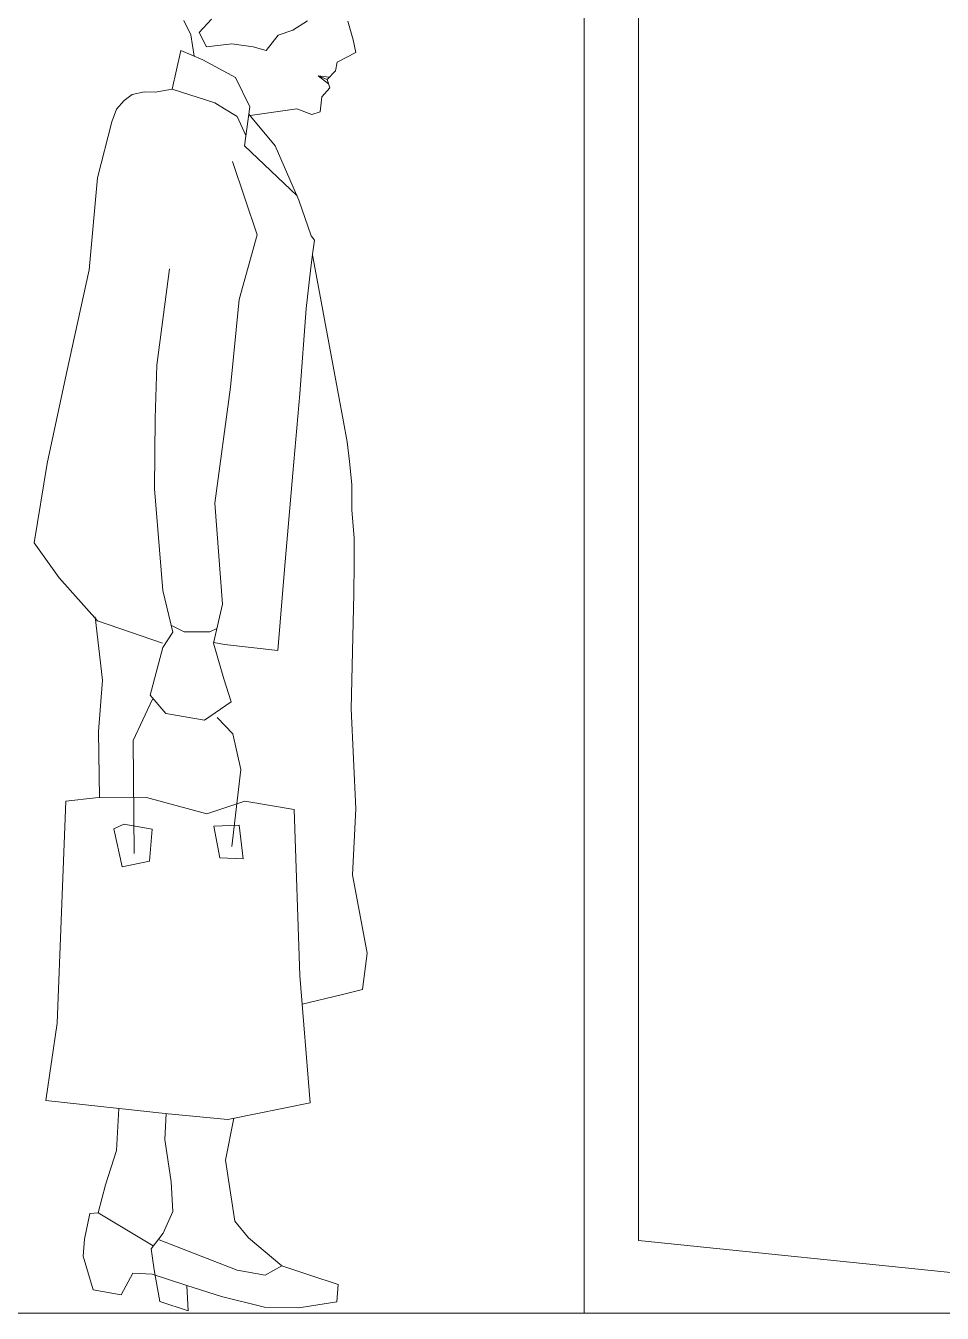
# Model space of a CAD drawing. Header units: metres. Extents: x -2 to 3328848, y -2 to 2725060.
# Drawn here: x 1663882.65 to 1663893.28, y 1363104.75 to 1363119.68 of the extents above; entities that cross this region are included whole.
import ezdxf

# ---------------------------------------------------------------- set-up
doc = ezdxf.new("R2010")
doc.units = ezdxf.units.M
doc.linetypes.add('0', pattern=[0])
doc.layers.get('0').update_dxf_attribs({"color": 253, "lineweight": 0})
doc.layers.add('EFEC', color=253, linetype='Continuous', lineweight=0)
doc.layers.add('PUERTAS', color=253, linetype='Continuous', lineweight=0)

# ---------------------------------------------------------------- blocks, each defined once
blk = doc.blocks.new('PER1')
for p, q in [((0.0032, 1.4797), (-0.005, 1.4966)), ((0.013, 1.4827), (0.027, 1.4982)), ((0.1383, 1.4961), (0.1215, 1.4854)), ((0.1852, 1.4958), (0.1912, 1.4739)), ((0.0072, 1.4551), (0.0032, 1.4797)), ((0.0212, 1.4658), (0.013, 1.4827)), ((0.1045, 1.4796), (0.0905, 1.4617)), ((0.1215, 1.4854), (0.1045, 1.4796)), ((0.0506, 1.4696), (0.0212, 1.4658)), ((0.0755, 1.4659), (0.0506, 1.4696)), ((0.0905, 1.4617), (0.0755, 1.4659)), ((0.1912, 1.4739), (0.1944, 1.4592)), ((-0.0185, 1.4169), (-0.0083, 1.4619)), ((-0.0083, 1.4619), (0.017, 1.4507)), ((0.017, 1.4507), (0.055, 1.4303)), ((0.1944, 1.4592), (0.1727, 1.4483)), ((0.1707, 1.4383), (0.1613, 1.428)), ((0.1727, 1.4483), (0.1707, 1.4383)), ((0.055, 1.4303), (0.0714, 1.3965)), ((0.1507, 1.4322), (0.1628, 1.4231)), ((0.1507, 1.4322), (0.1637, 1.4306)), ((0.1613, 1.428), (0.1507, 1.4322)), ((0.1613, 1.428), (0.1642, 1.4183)), ((-0.0831, 1.3935), (-0.0742, 1.4039)), ((-0.0742, 1.4039), (-0.0647, 1.4105)), ((-0.0647, 1.4105), (-0.0504, 1.4138)), ((-0.0504, 1.4138), (-0.0381, 1.4135)), ((-0.0381, 1.4135), (-0.0185, 1.4169)), ((-0.0185, 1.4169), (0.0309, 1.4012)), ((0.1549, 1.4079), (0.1532, 1.3906)), ((0.1642, 1.4183), (0.1549, 1.4079)), ((-0.0883, 1.379), (-0.0831, 1.3935)), ((0.0309, 1.4012), (0.0422, 1.3941)), ((0.0422, 1.3941), (0.057, 1.3853)), ((0.0714, 1.3965), (0.0653, 1.351)), ((0.1259, 1.3942), (0.0718, 1.3862)), ((0.1435, 1.3876), (0.1259, 1.3942)), ((0.1532, 1.3906), (0.1435, 1.3876)), ((-0.1049, 1.314), (-0.0883, 1.379)), ((0.057, 1.3853), (0.067, 1.3633)), ((0.1008, 1.351), (0.0703, 1.388)), ((0.0653, 1.351), (0.1263, 1.2932)), ((0.1008, 1.351), (0.1285, 1.2881)), ((0.0514, 1.3331), (0.0801, 1.248)), ((-0.1146, 1.2073), (-0.1049, 1.314)), ((0.1285, 1.2881), (0.1428, 1.2468)), ((0.0801, 1.248), (0.059, 1.1729)), ((0.1464, 1.2419), (0.1428, 1.2468)), ((0.1442, 1.2256), (0.1464, 1.2419)), ((0.1419, 1.2067), (0.1442, 1.2256)), ((0.1803, 1.0312), (0.1441, 1.2249)), ((-0.141, 1.0875), (-0.1146, 1.2073)), ((-0.0361, 1.0967), (-0.0217, 1.2085)), ((0.137, 1.1625), (0.1419, 1.2067)), ((0.059, 1.1729), (0.0491, 1.0711)), ((0.137, 1.1625), (0.1294, 1.0634)), ((-0.0381, 1.0348), (-0.0361, 1.0967)), ((-0.1632, 0.9827), (-0.141, 1.0875)), ((0.0491, 1.0711), (0.0308, 0.9369)), ((0.1294, 1.0634), (0.1214, 0.9716)), ((-0.0391, 0.9533), (-0.0381, 1.0348)), ((0.1803, 1.0312), (0.1844, 1.0079)), ((0.1844, 1.0079), (0.187, 0.9849)), ((-0.1785, 0.8906), (-0.1632, 0.9827)), ((0.1214, 0.9716), (0.1119, 0.86)), ((0.187, 0.9849), (0.1897, 0.9585)), ((0.1897, 0.9585), (0.1897, 0.9289)), ((-0.0292, 0.8355), (-0.0391, 0.9533)), ((0.0308, 0.9369), (0.0398, 0.8195)), ((0.1897, 0.9289), (0.1924, 0.896)), ((0.1924, 0.896), (0.1924, 0.8664)), ((-0.1494, 0.85), (-0.1785, 0.8906)), ((0.1924, 0.8664), (0.1923, 0.8317)), ((0.1119, 0.86), (0.1041, 0.7658)), ((-0.105, 0.8002), (-0.1494, 0.85)), ((-0.0179, 0.7871), (-0.0292, 0.8355)), ((0.1889, 0.6982), (0.1923, 0.8317)), ((0.0398, 0.8195), (0.0296, 0.7745)), ((-0.1077, 0.805), (-0.0993, 0.7313)), ((-0.0297, 0.7742), (-0.105, 0.8002)), ((-0.0199, 0.7954), (-0.0045, 0.7874)), ((-0.0294, 0.7692), (-0.0179, 0.7871)), ((-0.0045, 0.7874), (0.009, 0.7874)), ((0.009, 0.7874), (0.0252, 0.7874)), ((0.0252, 0.7874), (0.0334, 0.7913)), ((-0.0441, 0.7142), (-0.0294, 0.7692)), ((0.0296, 0.7745), (0.0415, 0.7331)), ((0.042, 0.7727), (0.0297, 0.7751)), ((0.1041, 0.7658), (0.042, 0.7727)), ((0.0415, 0.7331), (0.0501, 0.7064)), ((-0.0993, 0.7313), (-0.1038, 0.6718)), ((-0.0414, 0.7094), (-0.0638, 0.6614)), ((-0.0258, 0.6929), (-0.0441, 0.7142)), ((0.0501, 0.7064), (0.0191, 0.6851)), ((0.0191, 0.6851), (-0.0258, 0.6929)), ((0.0337, 0.6883), (0.0519, 0.6694)), ((0.1944, 0.5824), (0.1889, 0.6982)), ((-0.1038, 0.6718), (-0.1027, 0.5951)), ((-0.0638, 0.6614), (-0.0625, 0.5305)), ((0.0519, 0.6694), (0.0613, 0.6279)), ((0.0613, 0.6279), (0.0508, 0.5384)), ((-0.1419, 0.591), (-0.1518, 0.3336)), ((-0.1075, 0.5951), (-0.1419, 0.591)), ((-0.0483, 0.5954), (-0.1075, 0.5951)), ((0.0218, 0.5766), (-0.0483, 0.5954)), ((0.0656, 0.591), (0.0218, 0.5766)), ((0.1228, 0.5814), (0.0656, 0.591)), ((0.1907, 0.5056), (0.1944, 0.5824)), ((0.1296, 0.3891), (0.1228, 0.5814)), ((-0.0861, 0.5591), (-0.0744, 0.5644)), ((-0.0765, 0.515), (-0.0861, 0.5591)), ((-0.0744, 0.5644), (-0.0416, 0.5587)), ((-0.0416, 0.5587), (-0.0447, 0.5215)), ((0.0591, 0.5635), (0.0299, 0.5621)), ((0.0299, 0.5621), (0.0366, 0.5254)), ((0.0638, 0.5242), (0.0591, 0.5635)), ((0.0366, 0.5254), (0.0638, 0.5242)), ((-0.0447, 0.5215), (-0.0765, 0.515)), ((0.2074, 0.415), (0.1907, 0.5056)), ((0.202, 0.3728), (0.2074, 0.415)), ((0.1416, 0.2414), (0.1296, 0.3891)), ((0.1323, 0.3559), (0.1776, 0.3667)), ((0.1776, 0.3667), (0.202, 0.3728)), ((-0.1518, 0.3336), (-0.1648, 0.244)), ((-0.1648, 0.244), (-0.0233, 0.2286)), ((0.0462, 0.222), (0.1416, 0.2414)), ((-0.0802, 0.2348), (-0.083, 0.1862)), ((-0.0253, 0.2288), (-0.0268, 0.1988)), ((-0.0233, 0.2286), (0.0462, 0.222)), ((0.0435, 0.175), (0.0532, 0.2235)), ((-0.0268, 0.1988), (-0.0195, 0.1497)), ((-0.083, 0.1862), (-0.0959, 0.1461)), ((0.0543, 0.1039), (0.0435, 0.175)), ((-0.0195, 0.1497), (-0.0179, 0.1152)), ((-0.0959, 0.1461), (-0.1042, 0.1136)), ((-0.1141, 0.1131), (-0.1201, 0.0832)), ((-0.1042, 0.1136), (-0.1141, 0.1131)), ((-0.1042, 0.1136), (-0.0404, 0.0753)), ((-0.0179, 0.1152), (-0.029, 0.09)), ((-0.029, 0.09), (-0.043, 0.072)), ((0.07, 0.0849), (0.0543, 0.1039)), ((-0.1201, 0.0832), (-0.1216, 0.0633)), ((0.057, 0.0472), (-0.0336, 0.0824)), ((0.1087, 0.0521), (0.07, 0.0849)), ((-0.1216, 0.0633), (-0.1099, 0.0244)), ((-0.043, 0.072), (-0.0393, 0.0475)), ((-0.0393, 0.0475), (-0.0326, 0.0108)), ((0.0894, 0.0413), (0.057, 0.0472)), ((0.1087, 0.0521), (0.0894, 0.0413)), ((0.1413, 0.0413), (0.1087, 0.0521)), ((-0.0775, 0.0185), (-0.0639, 0.0439)), ((-0.0639, 0.0439), (-0.0416, 0.0425)), ((-0.0416, 0.0425), (-0.0014, 0.0296)), ((0.1739, 0.0306), (0.1413, 0.0413)), ((0.1724, 0.0107), (0.1739, 0.0306)), ((-0.1099, 0.0244), (-0.0775, 0.0185)), ((0, 0), (-0.0014, 0.0296)), ((-0.0014, 0.0296), (0.0387, 0.0167)), ((0.0387, 0.0167), (0.0887, 0.0042)), ((-0.0326, 0.0108), (0, 0)), ((0.0887, 0.0042), (0.1283, 0.0037)), ((0.1283, 0.0037), (0.1724, 0.0107))]:
    blk.add_line(p, q)

msp = doc.modelspace()

# ---------------------------------------------------------------- linework, layer by layer
for p, q in [((1663889.129, 1363125.749), (1663889.129, 1363104.749)), ((1663951.359, 1363104.749), (1663843.609, 1363104.749))]:
    msp.add_line(p, q)
at = {"layer": 'PUERTAS', "linetype": '0', "ltscale": 0.004}
msp.add_line((1663889.759, 1363105.591), (1663889.759, 1363124.487), dxfattribs=at)
at = {"layer": 'PUERTAS', "ltscale": 0.004}
msp.add_line((1663894.174, 1363105.141), (1663889.759, 1363105.591), dxfattribs=at)

# ---------------------------------------------------------------- block references
at = {"layer": 'EFEC', "xscale": 10, "yscale": 10, "zscale": 10}
msp.add_blockref('PER1', (1663884.536, 1363104.776), dxfattribs=at)

doc.saveas('drawing.dxf')
